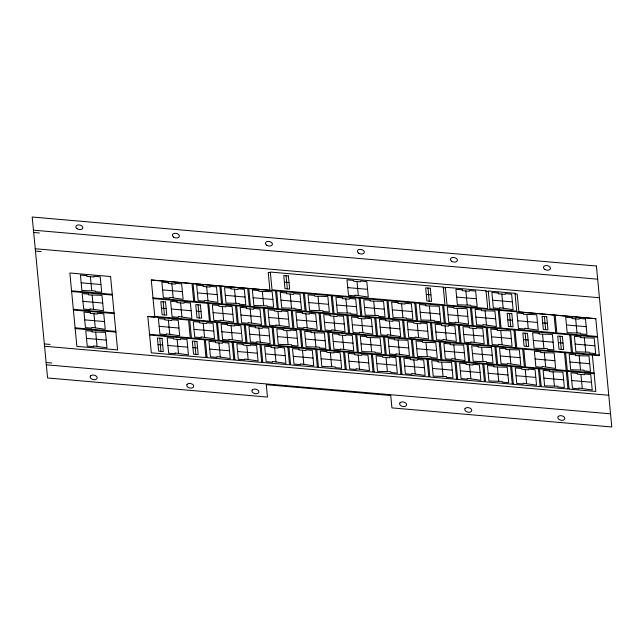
<?xml version="1.0" encoding="UTF-8"?>
<svg xmlns="http://www.w3.org/2000/svg" width="644" height="644" viewBox="0 0 644 644"><rect width="100%" height="100%" fill="white"/><g stroke="black" fill="none" stroke-linecap="round" stroke-linejoin="round"><path stroke-width="0.97" d="M33.456 230.174L597.664 279.182M33.681 232.492L39.373 232.991M35.235 248.745L599.443 297.753M35.452 251.063L41.152 251.563M270.383 272.621L268.226 272.428L269.933 290.227L151.276 279.923L154.826 317.065L147.846 316.462L151.324 352.832L206 357.581L204.301 339.782L149.625 335.033M443.322 287.643L445.374 287.82M486.091 291.354L488.313 291.547M515.071 293.873L517.18 294.058L518.879 311.857L595.676 318.675M284.366 282.096L289.019 282.499M347.76 287.602L367.539 289.317M426.288 294.421L430.941 294.823M456.644 297.061L476.415 298.776M492.604 300.185L512.383 301.899M151.292 280.076L192.001 283.61L193.707 301.408L152.99 297.874M81.176 282.813L100.955 284.527M162.61 289.889L182.389 291.603M197.434 292.907L217.213 294.63M225.279 295.33L245.058 297.045M253.124 297.745L272.903 299.468M280.969 300.168L300.748 301.883M308.814 302.583L328.593 304.306M336.659 305.006L356.438 306.721M364.504 307.421L384.283 309.144M392.349 309.844L412.128 311.559M420.194 312.26L439.973 313.974M448.039 314.683L467.818 316.397M475.884 317.098L495.663 318.812M507.802 319.867L512.455 320.277M517.687 320.728L537.466 322.443M542.699 322.902L547.352 323.304M566.446 324.962L586.217 326.685M71.556 290.798L112.273 294.34M71.629 291.523L112.346 295.065M153.063 298.599L207.738 303.348L209.437 321.147L154.761 316.397M82.947 301.336L102.726 303.05M161.475 308.154L166.128 308.557M171.36 309.015L191.139 310.73M196.372 311.189L201.025 311.591M213.092 312.638L232.87 314.353M240.937 315.053L260.715 316.776M268.781 317.476L288.56 319.191M296.626 319.891L316.405 321.614M324.471 322.314L344.25 324.029M352.316 324.729L372.095 326.452M380.161 327.152L399.94 328.867M408.006 329.567L427.785 331.29M435.851 331.99L455.63 333.705M463.696 334.405L483.475 336.128M491.541 336.828L511.32 338.543M523.459 339.597L528.112 340M533.345 340.459L553.124 342.173M558.356 342.632L563.009 343.035M575.148 344.089L594.927 345.804M73.327 309.321L114.044 312.855M592.239 355.118L599.21 355.665L599.145 354.997M73.4 310.046L114.117 313.58M147.854 316.51L188.563 320.052L190.27 337.85L149.553 334.308M84.718 319.859L104.497 321.573M159.173 326.323L178.952 328.038M193.997 329.35L213.776 331.064M221.842 331.765L241.621 333.487M249.687 334.188L269.466 335.902M277.532 336.603L297.311 338.317M305.377 339.026L325.156 340.74M333.222 341.441L353.001 343.155M361.067 343.856L380.846 345.578M388.912 346.279L408.69 347.993M416.757 348.694L436.535 350.417M444.601 351.117L464.38 352.832M472.446 353.532L492.225 355.255M500.291 355.955L520.07 357.67M535.116 358.982L554.895 360.696M569.94 362L589.719 363.723M75.098 327.844L115.815 331.378M75.171 328.569L115.888 332.103M86.489 338.374L106.268 340.096M158.038 344.588L162.691 344.999M167.923 345.45L187.702 347.164M192.934 347.623L197.587 348.026M209.727 349.08L229.506 350.803M237.572 351.503L257.35 353.218M265.417 353.918L285.195 355.633M293.262 356.341L313.04 358.056M321.106 358.756L340.885 360.471M348.951 361.171L368.73 362.894M376.796 363.594L396.575 365.309M404.641 366.009L424.42 367.732M432.486 368.432L452.265 370.147M460.331 370.847L480.11 372.57M488.176 373.27L507.955 374.985M516.021 375.685L535.8 377.408M543.866 378.108L563.645 379.823M571.711 380.524L591.49 382.246M205.959 357.195L207.054 357.291M233.804 359.618L234.899 359.706M261.657 362.033L262.744 362.129M289.502 364.456L290.589 364.544M317.347 366.871L318.434 366.967M345.192 369.286L346.279 369.382M373.037 371.709L374.124 371.805M400.882 374.124L401.969 374.22M428.727 376.547L429.814 376.643M456.572 378.962L457.659 379.058M484.417 381.385L485.504 381.481M512.262 383.8L513.349 383.896M540.107 386.223L541.193 386.311M567.952 388.638L569.038 388.735M44.339 343.92L50.031 344.419M44.557 346.247L608.765 395.255M46.11 362.492L51.81 362.991M46.336 364.818L610.544 413.826M597.374 336.474L597.447 337.198M593.937 372.916L594.01 373.641M584.374 337.979L585.702 351.914M575.664 318.861L577 332.787M579.165 355.899L580.494 369.825M580.936 374.422L582.265 388.348M560.055 336.257L561.31 349.41M553.091 371.999L554.42 385.933M544.397 316.526L545.653 329.68M542.57 334.349L543.898 348.283M544.341 352.872L545.669 366.798M526.913 314.626L528.241 328.553M525.158 333.222L526.414 346.375M525.246 369.584L526.575 383.51M509.501 313.491L510.756 326.653M509.517 349.845L510.845 363.779M501.829 294.075L503.157 308.001M500.766 330.718L502.095 344.645M497.401 367.161L498.73 381.095M485.109 310.996L486.437 324.922M481.672 347.43L483 361.356M472.921 328.303L474.25 342.23M465.862 290.951L467.198 304.878M469.556 364.746L470.885 378.672M457.264 308.573L458.592 322.499M453.827 345.007L455.155 358.941M445.076 325.88L446.405 339.815M441.712 362.322L443.04 376.257M427.986 288.045L429.242 301.199M429.419 306.158L430.747 320.084M425.982 342.592L427.31 356.518M417.231 323.465L418.56 337.392M413.867 359.907L415.195 373.834M401.574 303.735L402.903 317.661M398.137 340.177L399.465 354.103M389.387 321.042L390.715 334.977M386.022 357.492L387.35 371.419M373.729 301.32L375.058 315.246M370.292 337.754L371.62 351.68M361.542 318.627L362.87 332.554M356.985 281.492L358.314 295.427M358.177 355.069L359.505 368.996M345.884 298.897L347.213 312.823M342.447 335.339L343.775 349.265M333.697 316.204L335.025 330.139M330.332 352.654L331.66 366.581M318.039 296.482L319.368 310.408M314.602 332.916L315.93 346.842M305.852 313.789L307.18 327.716M302.487 350.231L303.815 364.158M290.194 294.058L291.523 307.993M286.057 275.721L287.321 288.874M286.757 330.501L288.085 344.427M278.007 311.374L279.335 325.301M274.642 347.816L275.97 361.743M262.349 291.643L263.678 305.57M258.912 328.078L260.24 342.004M250.162 308.951L251.49 322.877M246.797 345.393L248.125 359.32M234.505 289.22L235.833 303.155M231.067 325.663L232.395 339.589M222.309 306.536L223.645 320.462M218.952 342.978L220.28 356.905M206.66 286.805L207.988 300.732M203.222 323.24L204.55 337.174M198.07 304.813L199.326 317.967M194.633 341.248L195.889 354.401M180.586 302.905L181.914 316.84M171.827 283.779L173.164 297.705M177.148 339.348L178.477 353.274M168.398 320.213L169.726 334.147M163.173 301.778L164.429 314.932M159.736 338.213L160.992 351.374M90.401 276.703L91.73 290.637M92.172 295.226L93.501 309.152M93.944 313.749L95.272 327.675M95.715 332.272L97.043 346.198M90.546 375.943L90.249 376.474A3.55 2.262 12.5 0 0 93.903 379.694A3.55 2.262 12.5 0 0 96.994 377.062L96.592 376.474A3.55 2.262 12.5 0 0 90.546 375.943M187.106 384.331L186.808 384.862A3.55 2.262 12.5 0 0 190.455 388.082A3.55 2.262 12.5 0 0 193.546 385.45L193.144 384.862A3.55 2.262 12.5 0 0 187.106 384.331M252.247 389.99L251.957 390.522A3.55 2.262 12.5 0 0 255.604 393.734A3.55 2.262 12.5 0 0 258.695 391.109L258.292 390.522A3.55 2.262 12.5 0 0 252.247 389.99M399.988 402.83L399.691 403.353A3.55 2.262 12.5 0 0 403.345 406.573A3.55 2.262 12.5 0 0 406.436 403.941L406.034 403.353A3.55 2.262 12.5 0 0 399.988 402.83M465.137 408.481L464.839 409.012A3.55 2.262 12.5 0 0 468.494 412.232A3.55 2.262 12.5 0 0 471.585 409.6L471.183 409.012A3.55 2.262 12.5 0 0 465.137 408.481M558.203 416.571L557.905 417.103A3.55 2.262 12.5 0 0 561.552 420.315A3.55 2.262 12.5 0 0 564.643 417.682L564.249 417.095A3.55 2.262 12.5 0 0 558.203 416.571M596.408 266.028L32.2 217.02L47.592 377.972L267.461 397.066L266.278 384.685L390.747 395.505L391.93 407.885L611.8 426.98L596.408 266.028M443.273 287.071L270.327 272.05L272.034 289.848L444.972 304.87L443.273 287.071M486.035 290.79L445.318 287.248L447.025 305.047L487.741 308.581L486.035 290.79M515.015 293.302L488.265 290.983L489.963 308.774L516.721 311.1L515.015 293.302M353.419 280.422L347.019 279.866L348.501 295.338L354.9 295.894L354.828 295.121L368.279 297.053L366.798 281.581L360.399 281.026L360.479 281.798L353.492 281.195L353.419 280.422M462.295 289.872L455.904 289.317L457.377 304.797L470.684 305.184L470.756 305.956L477.156 306.512L475.675 291.04L469.275 290.484L469.355 291.257L462.376 290.653L462.295 289.872M498.263 292.996L491.863 292.44L493.344 307.921L499.744 308.476L499.664 307.703L513.123 309.635L511.642 294.163L505.242 293.608L505.315 294.38L498.335 293.777L498.263 292.996M288.383 275.922L283.73 275.519L284.994 288.673L289.647 289.076L288.383 275.922M430.313 288.246L425.66 287.844L426.916 300.998L431.569 301.4L430.313 288.246M110.575 276.542L69.858 273L76.869 346.367L117.586 349.901L110.575 276.542M219.846 286.033L193.095 283.706L194.794 301.505L221.552 303.831L219.846 286.033M247.69 288.448L220.94 286.129L222.639 303.928L249.397 306.246L247.69 288.448M275.543 290.871L248.785 288.544L250.484 306.343L277.242 308.669L275.543 290.871M303.388 293.286L276.63 290.967L278.329 308.766L305.087 311.084L303.388 293.286M331.233 295.709L304.475 293.382L306.174 311.181L332.932 313.507L331.233 295.709M359.078 298.124L332.32 295.805L334.019 313.596L360.777 315.922L359.078 298.124M386.923 300.547L360.165 298.22L361.864 316.019L388.622 318.345L386.923 300.547M414.768 302.962L388.01 300.643L389.709 318.434L416.467 320.76L414.768 302.962M442.613 305.385L415.855 303.058L417.554 320.857L444.312 323.183L442.613 305.385M470.458 307.8L443.7 305.473L445.398 323.272L472.157 325.598L470.458 307.8M498.303 310.223L471.545 307.896L473.243 325.695L500.002 328.013L498.303 310.223M554.065 315.061L499.39 310.311L501.088 328.11L555.764 332.859L554.065 315.061M595.797 318.691L555.168 315.158L556.867 332.956L597.495 336.49L595.797 318.691M86.835 275.632L80.436 275.077L81.917 290.549L95.223 290.935L95.296 291.708L101.696 292.263L100.214 276.791L93.815 276.236L93.887 277.009L86.908 276.405L86.835 275.632M168.269 282.7L161.869 282.144L163.351 297.625L169.75 298.18L169.67 297.407L183.121 299.339L181.648 283.867L175.249 283.312L175.321 284.084L168.342 283.473L168.269 282.7M203.093 285.727L196.694 285.171L198.175 300.651L204.575 301.207L204.502 300.426L217.954 302.366L216.473 286.886L210.073 286.33L210.145 287.111L203.166 286.5L203.093 285.727M230.938 288.15L224.539 287.594L226.02 303.066L239.327 303.453L239.399 304.226L245.799 304.781L244.318 289.309L237.918 288.754L237.99 289.526L231.011 288.923L230.938 288.15M258.783 290.565L252.384 290.009L253.865 305.489L267.171 305.876L267.244 306.649L273.644 307.204L272.162 291.724L258.856 291.338L258.783 290.565M286.628 292.988L280.229 292.424L281.71 307.904L295.016 308.291L295.089 309.064L301.489 309.619L300.007 294.147L293.608 293.592L293.68 294.364L286.701 293.761L286.628 292.988M314.473 295.403L308.074 294.847L309.555 310.319L322.861 310.714L322.934 311.487L329.334 312.042L327.852 296.562L314.546 296.176L314.473 295.403M342.318 297.818L335.918 297.262L337.4 312.743L350.706 313.129L350.779 313.902L357.178 314.457L355.697 298.985L349.298 298.43L349.37 299.202L342.391 298.599L342.318 297.818M370.163 300.241L363.763 299.685L365.245 315.158L378.551 315.552L378.624 316.325L385.023 316.88L383.542 301.4L370.236 301.014L370.163 300.241M398.008 302.656L391.608 302.1L393.09 317.581L406.396 317.967L406.469 318.74L412.868 319.295L411.387 303.823L404.987 303.268L405.06 304.04L398.081 303.437L398.008 302.656M425.853 305.079L419.453 304.523L420.935 319.996L434.241 320.39L434.314 321.163L440.713 321.718L439.232 306.238L425.926 305.852L425.853 305.079M453.698 307.494L447.298 306.938L448.779 322.419L455.179 322.974L455.107 322.201L468.558 324.133L467.077 308.661L453.77 308.267L453.698 307.494M481.543 309.917L475.143 309.362L476.624 324.834L483.024 325.389L482.952 324.616L496.403 326.556L494.922 311.076L481.615 310.69L481.543 309.917M523.347 313.548L516.947 312.992L518.428 328.464L524.828 329.02L524.755 328.247L538.207 330.187L536.726 314.707L523.419 314.32L523.347 313.548M572.097 317.782L565.706 317.226L567.179 332.698L580.486 333.093L580.558 333.866L586.958 334.421L585.476 318.941L579.077 318.386L579.157 319.158L572.178 318.555L572.097 317.782M511.827 313.7L507.174 313.29L508.43 326.444L513.083 326.854L511.827 313.7M546.724 316.727L542.071 316.325L543.327 329.478L547.98 329.881L546.724 316.727M235.503 305.763L208.753 303.437L210.451 321.235L237.209 323.554L235.503 305.763M263.348 308.178L236.598 305.852L238.296 323.65L265.054 325.977L263.348 308.178M291.193 310.601L264.442 308.275L266.141 326.073L292.899 328.392L291.193 310.601M319.038 313.016L292.287 310.69L293.986 328.488L320.744 330.815L319.038 313.016M346.883 315.431L320.132 313.113L321.831 330.911L348.589 333.23L346.883 315.431M374.728 317.854L347.977 315.528L349.676 333.326L376.434 335.653L374.728 317.854M402.581 320.269L375.822 317.951L377.521 335.749L404.279 338.068L402.581 320.269M430.425 322.692L403.667 320.366L405.366 338.164L432.124 340.491L430.425 322.692M458.27 325.107L431.512 322.789L433.211 340.587L459.969 342.906L458.27 325.107M486.115 327.53L459.357 325.204L461.056 343.002L487.814 345.329L486.115 327.53M513.96 329.945L487.202 327.627L488.901 345.417L515.659 347.744L513.96 329.945M569.723 334.791L515.047 330.042L516.746 347.841L571.421 352.59L569.723 334.791M597.568 337.206L570.809 334.888L572.516 352.687L599.266 355.005L597.568 337.206M88.606 294.147L82.207 293.592L83.688 309.072L90.088 309.627L90.015 308.854L103.467 310.786L101.985 295.314L88.679 294.928L88.606 294.147M177.02 301.827L170.62 301.271L172.101 316.751L178.501 317.307L178.428 316.534L191.88 318.466L190.399 302.994L183.999 302.439L184.071 303.211L177.092 302.608L177.02 301.827M218.751 305.457L212.351 304.902L213.832 320.374L220.232 320.929L220.151 320.157L233.611 322.097L232.13 306.616L225.73 306.061L225.803 306.834L218.823 306.23L218.751 305.457M246.596 307.872L240.196 307.317L241.677 322.797L248.077 323.352L247.996 322.58L261.456 324.512L259.975 309.039L253.575 308.484L253.647 309.257L246.668 308.645L246.596 307.872M274.441 310.295L268.041 309.74L269.522 325.212L275.922 325.767L275.841 324.995L289.301 326.935L287.82 311.454L281.42 310.899L281.492 311.672L274.513 311.068L274.441 310.295M302.286 312.71L295.886 312.155L297.367 327.635L303.767 328.19L303.686 327.418L317.146 329.35L315.665 313.878L309.265 313.322L309.337 314.095L302.358 313.483L302.286 312.71M330.131 315.133L323.731 314.578L325.212 330.05L331.612 330.605L331.539 329.833L344.991 331.773L343.51 316.293L337.11 315.737L337.182 316.51L330.203 315.906L330.131 315.133M357.975 317.548L351.576 316.993L353.057 332.473L359.457 333.029L359.384 332.248L372.836 334.188L371.355 318.708L364.955 318.152L365.027 318.933L358.048 318.321L357.975 317.548M385.82 319.971L379.421 319.416L380.902 334.888L387.302 335.444L387.229 334.671L400.681 336.603L399.2 321.131L392.8 320.575L392.872 321.348L385.893 320.744L385.82 319.971M413.665 322.386L407.266 321.831L408.747 337.311L415.147 337.867L415.074 337.086L428.526 339.026L427.044 323.546L420.645 322.99L420.717 323.771L413.738 323.159L413.665 322.386M441.51 324.809L435.111 324.246L436.592 339.726L442.991 340.282L442.919 339.509L456.371 341.441L454.889 325.969L448.49 325.413L448.562 326.186L441.583 325.582L441.51 324.809M469.355 327.224L462.956 326.669L464.437 342.141L470.836 342.697L470.764 341.924L484.216 343.864L482.734 328.384L476.335 327.828L476.407 328.601L469.428 327.997L469.355 327.224M497.2 329.639L490.8 329.084L492.282 344.564L498.681 345.12L498.609 344.347L512.061 346.279L510.579 330.807L497.273 330.42L497.2 329.639M539.004 333.278L532.604 332.723L534.085 348.195L547.392 348.581L547.464 349.354L553.864 349.909L552.383 334.437L539.076 334.051L539.004 333.278M580.808 336.909L574.408 336.353L575.889 351.825L589.196 352.212L589.268 352.984L595.668 353.548L594.187 338.068L580.88 337.681L580.808 336.909M165.5 301.98L160.847 301.577L162.103 314.731L166.756 315.133L165.5 301.98M200.397 305.014L195.744 304.612L197 317.766L201.653 318.168L200.397 305.014M527.484 333.423L522.831 333.02L524.087 346.174L528.74 346.577L527.484 333.423M562.381 336.458L557.728 336.055L558.984 349.209L563.637 349.612L562.381 336.458M216.489 322.475L189.73 320.149L191.429 337.947L218.187 340.274L216.489 322.475M244.253 324.89L217.503 322.564L219.202 340.362L245.96 342.689L244.253 324.89M272.106 327.305L245.348 324.987L247.046 342.777L273.805 345.103L272.106 327.305M299.951 329.728L273.193 327.402L274.891 345.2L301.65 347.527L299.951 329.728M327.796 332.143L301.038 329.817L302.736 347.615L329.495 349.942L327.796 332.143M355.641 334.566L328.883 332.24L330.581 350.038L357.339 352.365L355.641 334.566M383.486 336.981L356.728 334.655L358.426 352.453L385.184 354.78L383.486 336.981M411.331 339.404L384.573 337.078L386.271 354.876L413.029 357.195L411.331 339.404M439.176 341.819L412.418 339.493L414.116 357.291L440.874 359.618L439.176 341.819M467.021 344.242L440.263 341.916L441.961 359.714L468.719 362.033L467.021 344.242M494.866 346.657L468.108 344.331L469.806 362.129L496.564 364.456L494.866 346.657M522.711 349.072L495.952 346.754L497.651 364.552L524.409 366.871L522.711 349.072M564.514 352.711L523.797 349.169L525.496 366.967L566.213 370.501L564.514 352.711M592.359 355.126L565.601 352.799L567.308 370.598L594.058 372.924L592.359 355.126M90.377 312.67L83.978 312.115L85.459 327.595L91.859 328.15L91.786 327.377L105.238 329.309L103.756 313.837L97.357 313.282L97.429 314.055L90.45 313.443L90.377 312.67M164.832 319.142L158.432 318.587L159.913 334.059L166.313 334.614L166.233 333.842L179.692 335.782L178.211 320.301L171.811 319.746L171.884 320.519L164.904 319.915L164.832 319.142M199.656 322.161L193.256 321.606L194.738 337.086L201.137 337.641L201.065 336.868L214.516 338.8L213.035 323.328L206.635 322.773L206.708 323.546L199.729 322.942L199.656 322.161M227.501 324.584L221.101 324.029L222.583 339.501L228.982 340.056L228.91 339.283L242.361 341.223L240.88 325.743L234.48 325.188L234.553 325.961L227.573 325.357L227.501 324.584M255.346 326.999L248.946 326.444L250.427 341.924L256.827 342.479L256.755 341.706L270.206 343.638L268.725 328.166L262.325 327.611L262.398 328.384L255.418 327.78L255.346 326.999M283.191 329.422L276.791 328.867L278.272 344.339L291.579 344.733L291.651 345.506L298.051 346.061L296.57 330.581L290.17 330.026L290.243 330.799L283.263 330.195L283.191 329.422M311.036 331.837L304.636 331.282L306.117 346.762L319.424 347.148L319.496 347.921L325.896 348.476L324.415 333.004L311.108 332.61L311.036 331.837M338.881 334.26L332.481 333.705L333.962 349.177L340.362 349.732L340.29 348.959L353.741 350.899L352.26 335.419L345.86 334.864L345.933 335.637L338.953 335.033L338.881 334.26M366.726 336.675L360.326 336.12L361.807 351.6L375.114 351.986L375.186 352.759L381.586 353.315L380.105 337.842L366.798 337.448L366.726 336.675M394.571 339.098L388.171 338.543L389.652 354.015L396.052 354.57L395.98 353.798L409.431 355.738L407.95 340.257L394.643 339.871L394.571 339.098M422.416 341.513L416.016 340.958L417.497 356.438L430.804 356.824L430.876 357.597L437.276 358.153L435.795 342.68L422.488 342.286L422.416 341.513M450.261 343.936L443.861 343.381L445.342 358.853L451.742 359.408L451.669 358.636L465.121 360.576L463.64 345.095L450.333 344.709L450.261 343.936M478.106 346.351L471.706 345.796L473.187 361.276L486.494 361.662L486.566 362.435L492.966 362.991L491.485 347.519L478.178 347.124L478.106 346.351M505.951 348.774L499.551 348.219L501.032 363.691L507.432 364.246L507.359 363.474L520.811 365.406L519.33 349.934L506.023 349.547L505.951 348.774M540.775 351.793L534.375 351.238L535.856 366.718L542.256 367.273L542.184 366.5L555.635 368.432L554.154 352.96L540.847 352.574L540.775 351.793M575.599 354.82L569.199 354.264L570.681 369.745L583.987 370.131L584.06 370.904L590.459 371.459L588.978 355.987L575.672 355.593L575.599 354.82M232.146 342.206L205.388 339.879L207.086 357.678L233.844 360.004L232.146 342.206M259.991 344.621L233.233 342.302L234.931 360.093L261.689 362.419L259.991 344.621M287.836 347.044L261.078 344.717L262.776 362.516L289.534 364.842L287.836 347.044M315.681 349.459L288.923 347.132L290.621 364.931L317.379 367.257L315.681 349.459M343.526 351.882L316.768 349.555L318.466 367.354L345.224 369.68L343.526 351.882M371.371 354.297L344.612 351.97L346.311 369.769L373.069 372.095L371.371 354.297M399.216 356.72L372.457 354.393L374.156 372.192L400.914 374.51L399.216 356.72M427.061 359.135L400.302 356.808L402.001 374.607L428.759 376.933L427.061 359.135M454.906 361.558L428.147 359.231L429.846 377.03L456.604 379.348L454.906 361.558M482.75 363.973L455.992 361.646L457.691 379.445L484.449 381.771L482.75 363.973M510.595 366.388L483.837 364.069L485.544 381.868L512.294 384.186L510.595 366.388M538.44 368.811L511.682 366.484L513.389 384.283L540.139 386.609L538.44 368.811M566.285 371.226L539.527 368.907L541.234 386.706L567.984 389.024L566.285 371.226M594.13 373.649L567.372 371.322L569.079 389.121L595.829 391.447L594.13 373.649M92.148 331.193L85.749 330.638L87.23 346.118L93.63 346.673L93.557 345.9L107.009 347.832L105.527 332.36L92.221 331.966L92.148 331.193M173.582 338.269L167.182 337.714L168.664 353.186L175.063 353.741L174.991 352.968L188.442 354.908L186.961 339.428L180.562 338.873L180.634 339.646L173.655 339.042L173.582 338.269M215.386 341.9L208.986 341.344L210.467 356.816L216.867 357.372L216.795 356.599L230.246 358.539L228.765 343.059L222.365 342.503L222.438 343.276L215.458 342.672L215.386 341.9M243.231 344.315L236.831 343.759L238.312 359.239L244.712 359.795L244.639 359.022L258.091 360.954L256.61 345.482L250.21 344.926L250.283 345.699L243.303 345.095L243.231 344.315M271.076 346.738L264.676 346.182L266.157 361.654L272.557 362.21L272.484 361.437L285.936 363.377L284.455 347.897L278.055 347.341L278.127 348.114L271.148 347.51L271.076 346.738M298.921 349.153L292.521 348.597L294.002 364.077L300.402 364.633L300.329 363.86L313.781 365.792L312.3 350.32L305.9 349.764L305.972 350.537L298.993 349.925L298.921 349.153M326.766 351.576L320.366 351.02L321.847 366.492L335.154 366.887L335.226 367.66L341.626 368.215L340.145 352.735L333.745 352.179L333.817 352.952L326.838 352.349L326.766 351.576M354.611 353.991L348.211 353.435L349.692 368.915L356.092 369.471L356.019 368.698L369.471 370.63L367.99 355.158L361.59 354.603L361.662 355.375L354.683 354.764L354.611 353.991M382.456 356.414L376.056 355.858L377.537 371.33L390.844 371.717L390.916 372.498L397.316 373.053L395.835 357.573L389.435 357.018L389.507 357.79L382.528 357.187L382.456 356.414M410.3 358.829L403.901 358.273L405.382 373.753L411.782 374.309L411.709 373.536L425.161 375.468L423.68 359.996L417.28 359.441L417.352 360.213L410.373 359.602L410.3 358.829M438.145 361.252L431.746 360.696L433.227 376.168L446.534 376.555L446.606 377.336L453.006 377.891L451.524 362.411L438.218 362.025L438.145 361.252M465.99 363.667L459.591 363.111L461.072 378.592L467.472 379.147L467.399 378.374L480.851 380.306L479.369 364.834L472.97 364.271L473.042 365.051L466.063 364.44L465.99 363.667M493.835 366.09L487.436 365.534L488.917 381.007L502.223 381.393L502.296 382.166L508.696 382.721L507.214 367.249L493.908 366.863L493.835 366.09M521.68 368.505L515.281 367.949L516.762 383.43L523.161 383.985L523.089 383.204L536.541 385.144L535.059 369.664L528.66 369.109L528.732 369.889L521.753 369.278L521.68 368.505M549.525 370.928L543.125 370.372L544.607 385.845L557.913 386.231L557.986 387.004L564.386 387.559L562.904 372.087L549.598 371.701L549.525 370.928M577.37 373.343L570.97 372.787L572.452 388.26L578.851 388.823L578.779 388.042L592.23 389.982L590.749 374.502L584.35 373.947L584.43 374.719L577.443 374.116L577.37 373.343M162.063 338.422L157.41 338.011L158.666 351.165L163.318 351.576L162.063 338.422M196.959 341.449L192.306 341.046L193.562 354.2L198.215 354.603L196.959 341.449M77.014 228.676A3.55 2.262 12.5 0 0 82.754 228.145A3.55 2.262 12.5 0 0 78.206 224.933A3.55 2.262 12.5 0 0 77.014 228.676M173.566 237.064A3.55 2.262 12.5 0 0 179.306 236.533A3.55 2.262 12.5 0 0 174.766 233.321A3.55 2.262 12.5 0 0 173.566 237.064M544.663 269.305A3.55 2.262 12.5 0 0 550.403 268.765A3.55 2.262 12.5 0 0 545.862 265.553A3.55 2.262 12.5 0 0 544.663 269.305M451.605 261.214A3.55 2.262 12.5 0 0 457.337 260.683A3.55 2.262 12.5 0 0 452.796 257.471A3.55 2.262 12.5 0 0 451.605 261.214M358.539 253.132A3.55 2.262 12.5 0 0 364.279 252.601A3.55 2.262 12.5 0 0 359.73 249.389A3.55 2.262 12.5 0 0 358.539 253.132M266.632 245.147A3.55 2.262 12.5 0 0 272.372 244.615A3.55 2.262 12.5 0 0 267.824 241.403A3.55 2.262 12.5 0 0 266.632 245.147"/></g></svg>
